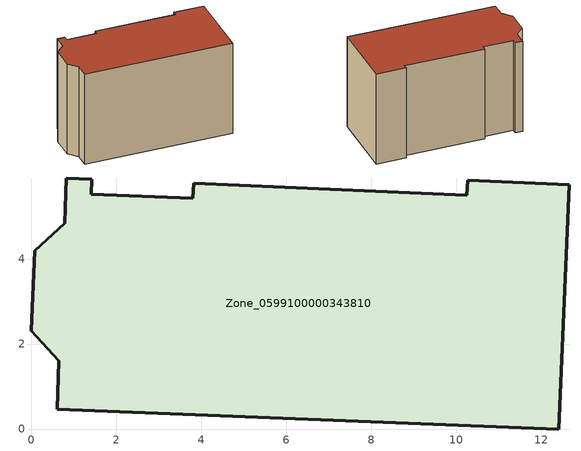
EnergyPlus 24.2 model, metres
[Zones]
Zone_0599100000343810
 floor ground (C_G): 0,2.32 0.08,4.2 0.79,4.85 0.83,5.91 1.43,5.88 1.42,5.53 3.81,5.43 3.83,5.78 10.25,5.5 10.27,5.85 12.66,5.75 12.42,0 0.62,0.47 0.65,1.6 z1.4
 wall outside (C_F): 0.62,0.47 12.42,0 12.66,5.75 10.27,5.85 10.25,5.5 3.83,5.78 3.81,5.43 1.42,5.53 1.43,5.88 0.83,5.91 0.79,4.85 0.08,4.2 0,2.32 0.65,1.6 0.62,0.47 z1.4:9.2
 roof outside (C_R): 0.08,4.2 0,2.32 0.65,1.6 0.62,0.47 12.42,0 12.66,5.75 10.27,5.85 10.25,5.5 3.83,5.78 3.81,5.43 1.42,5.53 1.43,5.88 0.83,5.91 0.79,4.85 z9.2
[BUILDING]
Pand.0599100000343810: North Axis=0; Terrain=City; Loads Convergence Tolerance Value=0.04; Temperature Convergence Tolerance Value=0.4; Solar Distribution=FullExterior; Maximum Number of Warmup Days=25; Minimum Number of Warmup Days=1
[Site:Location]
Rotterdam.The.Hague.AP_ZH_NLD Design_Conditions: Latitude=51.96; Longitude=4.45; Time Zone=1; Elevation=-4.5
[SITE:GROUNDTEMPERATURE:BUILDINGSURFACE]
18, 18, 18, 18, 18, 18, 18, 18, 18, 18, 18, 18
[MATERIAL] Thermal Absorptance=0.9; Solar Absorptance=0.7; Visible Absorptance=0.7
Name | Roughness | Thickness | Conductivity | Density | Specific Heat
G.TI.1992-2005 | MediumSmooth | 0.15 | 0.06 | 540 | 1210
F.TI.1992-2005 | Rough | 0.3 | 0.12 | 1920 | 840
R.TI.1992-2005 | MediumRough | 0.2 | 0.08 | 1500 | 1000
[CONSTRUCTION]
C_G: G.TI.1992-2005
C_F: F.TI.1992-2005
C_R: R.TI.1992-2005
[ZONE]
Zone_0599100000343810: Type=1; Multiplier=1; Ceiling Height=Autocalculate; Volume=Autocalculate; Floor Area=autocalculate; Part of Total Floor Area=Yes
[ZONEINFILTRATION:DESIGNFLOWRATE]
Infil_Zone_0599100000343810: Zone or ZoneList or Space or SpaceList=Zone_0599100000343810; Schedule=AlwaysOn; Design Flow Rate Calculation Method=Flow/Area; Flow Rate per Floor Area=0.0015; Constant Term Coefficient=1; Temperature Term Coefficient=0; Velocity Term Coefficient=0; Velocity Squared Term Coefficient=0
[HVACTEMPLATE:ZONE:IDEALLOADSAIRSYSTEM]
Zone_0599100000343810: Maximum Heating Supply Air Temperature=50; Minimum Cooling Supply Air Temperature=13; Maximum Heating Supply Air Humidity Ratio=0.0156; Minimum Cooling Supply Air Humidity Ratio=0.0077; Heating Limit=NoLimit; Cooling Limit=NoLimit; Dehumidification Control Type=ConstantSensibleHeatRatio; Cooling Sensible Heat Ratio=0.7; Dehumidification Setpoint=60; Humidification Control Type=None; Humidification Setpoint=30; Outdoor Air Method=None; Outdoor Air Flow Rate per Person=0.00944; Outdoor Air Flow Rate per Zone Floor Area=0; Outdoor Air Flow Rate per Zone=0; Demand Controlled Ventilation Type=None; Outdoor Air Economizer Type=NoEconomizer; Heat Recovery Type=None; Sensible Heat Recovery Effectiveness=0.7; Latent Heat Recovery Effectiveness=0.65
[ZONECONTROL:THERMOSTAT]
ThermostatControl_Zone_0599100000343810: Zone or ZoneList=Zone_0599100000343810; Control Type Schedule=DualSetpointControlType; Control 1=Thermostat_Zone_0599100000343810; Temperature Difference Between Cutout And Setpoint=0
[THERMOSTATSETPOINT:DUALSETPOINT]
Thermostat_Zone_0599100000343810: Heating Setpoint Temperature Schedule=HeatingSetpoint_Zone_0599100000343810; Cooling Setpoint Temperature Schedule=CoolingSetpoint_Zone_0599100000343810
[SCHEDULE:COMPACT]
HeatingSetpoint_Zone_0599100000343810: Through: 12/31, For: AllDays, Until: 24:00, 21
CoolingSetpoint_Zone_0599100000343810: Through: 12/31, For: AllDays, Until: 24:00, 24
DualSetpointControlType: Through: 12/31, For: AllDays, Until: 24:00, 4
AlwaysOn: Through: 12/31, For: AllDays, Until: 24:00, 1
